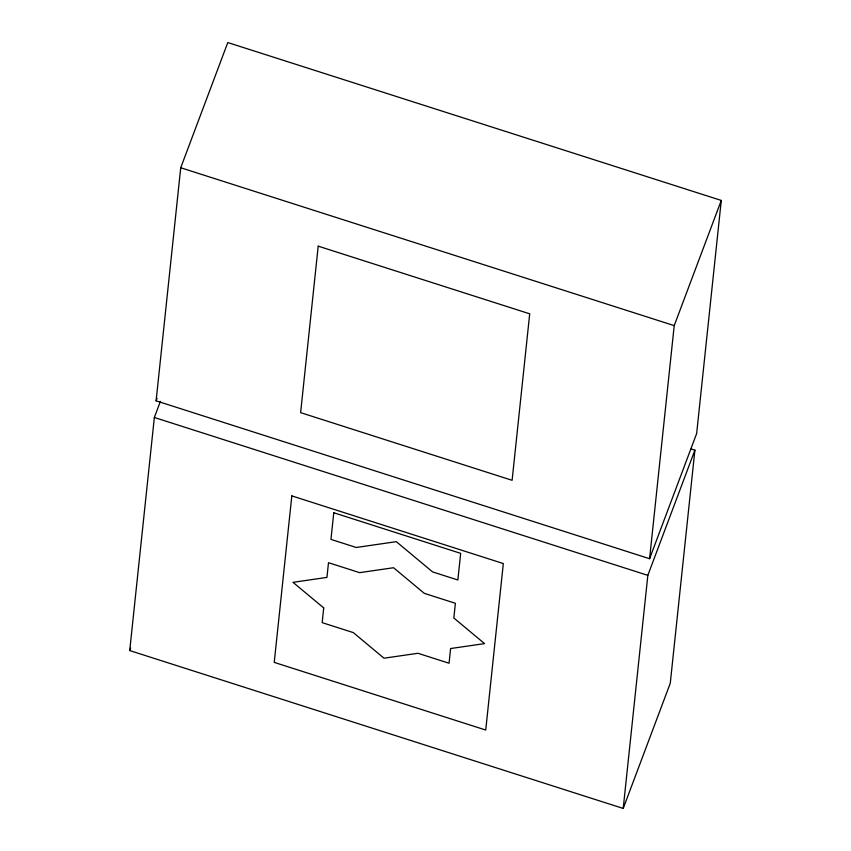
<?xml version="1.0" encoding="UTF-8"?>
<svg xmlns="http://www.w3.org/2000/svg" width="851" height="851" viewBox="0 0 851 851"><rect width="100%" height="100%" fill="white"/><g stroke="black" fill="none" stroke-linecap="round" stroke-linejoin="round"><path stroke-width="1.28" d="M691.097 448.956L694.895 450.168L670.269 683.257L623.209 808.45L129.724 650.568L154.35 417.479L160.403 401.374M156.105 400.832L180.731 167.743L227.791 42.55L721.276 200.432L696.65 433.521L649.59 558.713L156.105 400.832L157.041 398.353M623.209 808.45L647.834 575.361L694.895 450.168M649.59 558.713L674.215 325.625L721.276 200.432M129.724 650.568L130.65 648.09M180.731 167.743L674.215 325.625M154.35 417.479L647.834 575.361M291.829 495.888L274.235 662.386L485.73 730.041L503.324 563.553L291.829 495.888M318.21 246.152L300.626 412.639L512.111 480.304L529.705 313.817L318.21 246.152M323.72 607.933L322.167 622.634L353.282 632.591L384.003 658.206L417.937 653.281L449.062 663.237L450.615 648.536L484.559 643.611L453.838 617.996L455.391 603.295L424.277 593.338L393.556 567.723L359.611 572.659L328.497 562.702L326.944 577.403L292.999 582.329L323.72 607.933M333.773 512.749L330.954 539.396L356.239 547.48L396.311 541.661L432.574 571.904L457.859 579.988L460.668 553.352L333.773 512.749"/></g></svg>
